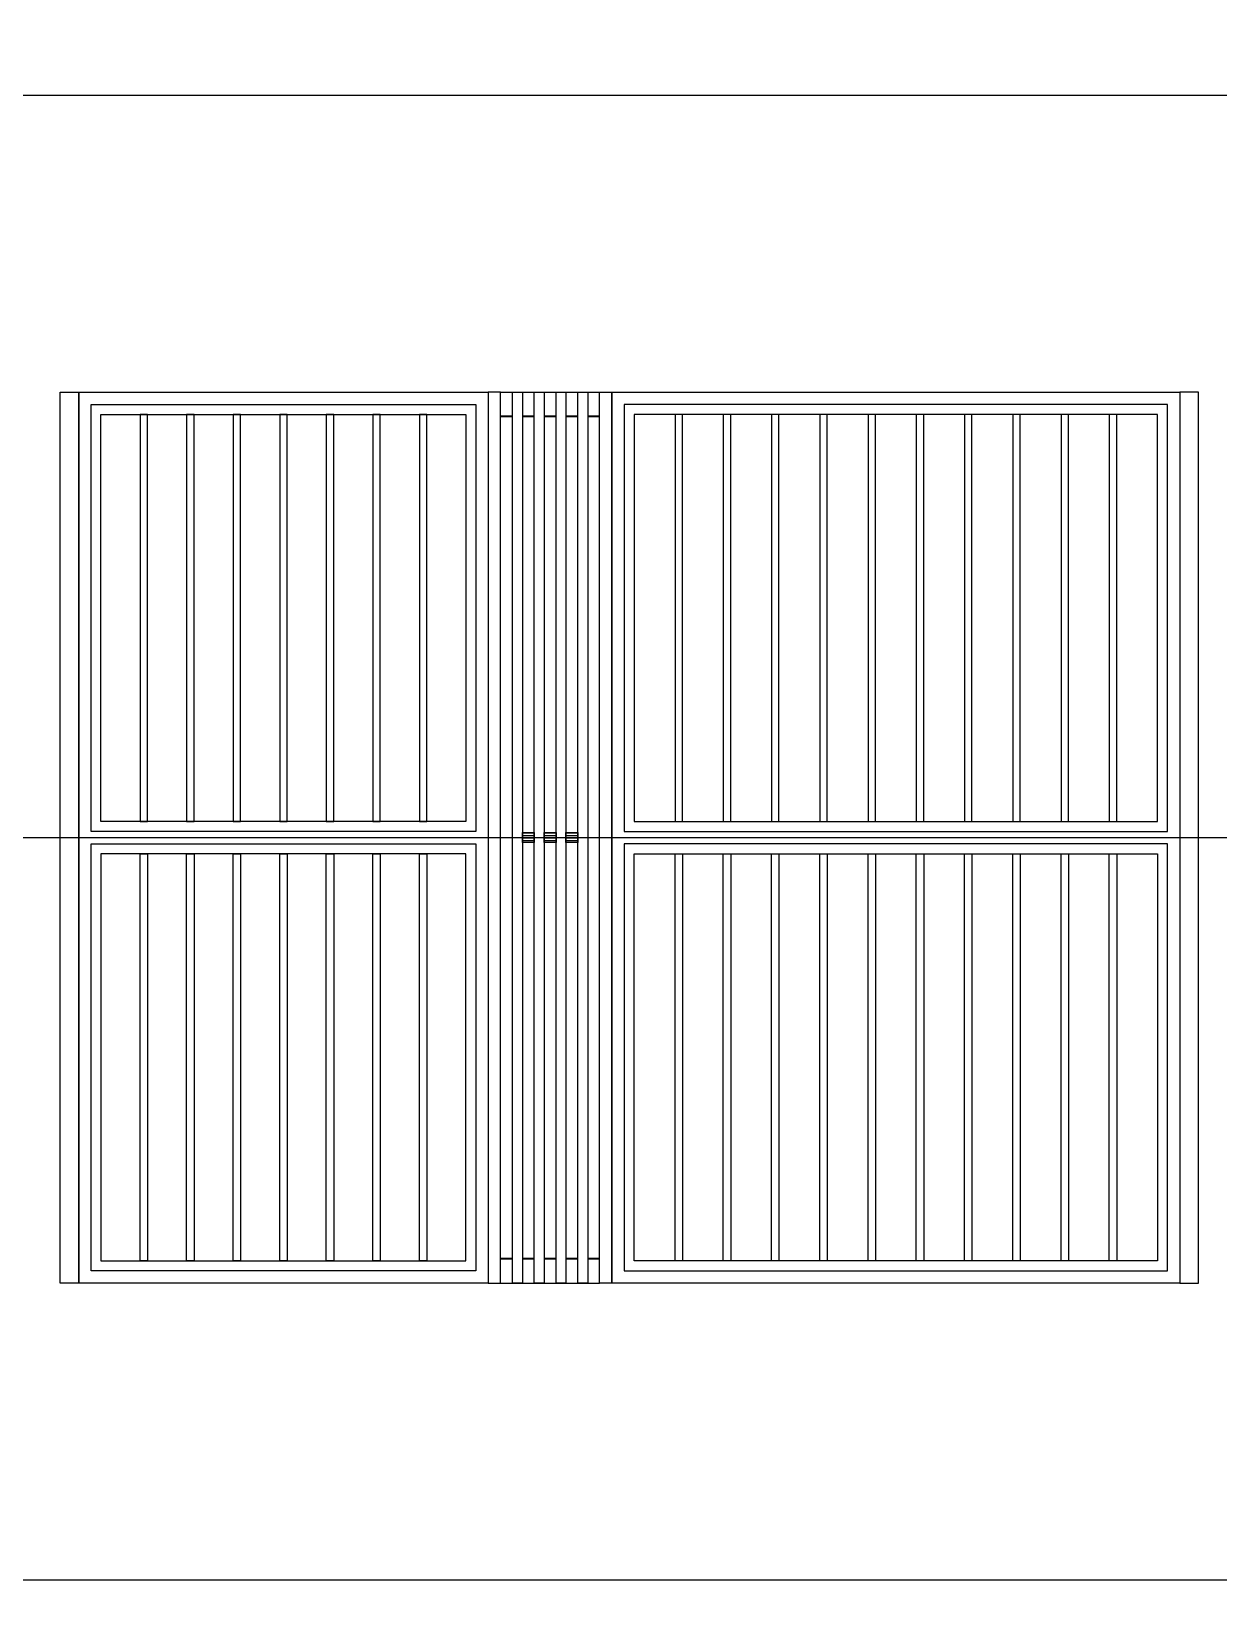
# Model space of a CAD drawing. Header units: millimetres. Extents: x -58335 to 291665, y -66693 to 213307.
# Drawn here: x 185600 to 190398, y 7323 to 13656 of the extents above; entities that cross this region are included whole.
import ezdxf

# ---------------------------------------------------------------- set-up
doc = ezdxf.new("R2010")
doc.units = ezdxf.units.MM
doc.header["$LTSCALE"] = 1000
for name, color, linetype in [('X-SITE$0$-MY-녹지', 254, 'Continuous'), ('X-SITE$0$-MY-보조선', 253, 'Continuous'), ('X-SITE$0$-MY-시설선', 254, 'Continuous'), ('X-SITE$0$-MY-시설선 wood', 254, 'Continuous'), ('X-SITE$0$-MY-포장선', 254, 'Continuous')]:
    doc.layers.add(name, color=color, linetype=linetype)
pattern_1 = [(0, (-29382.5, 14650.24), (317.5, 317.5), [158.75, -476.25]), (90, (-29303.13, 14570.87), (-317.5, 317.5), [158.75, -476.25])]
pattern_2 = [(0, (-53084.668, -19563.086), (0, 10), [])]

# ---------------------------------------------------------------- blocks, each defined once
blk = doc.blocks.new('X-SITE$0$DNP-C-002')
at = {"layer": 'X-SITE$0$-MY-시설선 wood', "linetype": 'Continuous'}
h = blk.add_hatch(dxfattribs=at)
h.set_pattern_fill('LINE', color=252, scale=80, style=0)
h.set_pattern_definition(pattern_2)
h.paths.add_polyline_path([(1868, 20), (1916, 20), (1916, -20), (1868, -20)])
h = blk.add_hatch(dxfattribs=at)
h.set_pattern_fill('LINE', color=252, scale=80, style=0)
h.set_pattern_definition(pattern_2)
h.paths.add_polyline_path([(1956, 20), (2004, 20), (2004, -20), (1956, -20)])
h = blk.add_hatch(dxfattribs=at)
h.set_pattern_fill('LINE', color=252, scale=80, style=0)
h.set_pattern_definition(pattern_2)
h.paths.add_polyline_path([(2044, 20), (2092, 20), (2092, -20), (2044, -20)])
at = {"layer": 'X-SITE$0$-MY-시설선', "color": 252, "linetype": 'Continuous'}
for p, q in [((1780, 1800), (2180, 1800)), ((1828, 1703), (1780, 1703)), ((1828, 1700), (1780, 1700)), ((1916, 1703), (1868, 1703)), ((1916, 1700), (1868, 1700)), ((2004, 1703), (1956, 1703)), ((2004, 1700), (1956, 1700)), ((2092, 1703), (2044, 1703)), ((2092, 1700), (2044, 1700)), ((2180, 1703), (2132, 1703)), ((2180, 1700), (2132, 1700)), ((1828, -1700), (1780, -1700)), ((1828, -1703), (1780, -1703)), ((1916, -1700), (1868, -1700)), ((1916, -1703), (1868, -1703)), ((2004, -1700), (1956, -1700)), ((2004, -1703), (1956, -1703)), ((2092, -1700), (2044, -1700)), ((2092, -1703), (2044, -1703)), ((2180, -1700), (2132, -1700)), ((2180, -1703), (2132, -1703)), ((1780, -1800), (2180, -1800))]:
    blk.add_line(p, q, dxfattribs=at)
for points in [[(0, 1800), (75, 1800), (75, -1800), (0, -1800)], [(75, 1800), (1730, 1800), (1730, -1800), (75, -1800)], [(1780, 1800), (1730, 1800), (1730, -1800), (1780, -1800)], [(2180, 1800), (2230, 1800), (2230, -1800), (2180, -1800)], [(2230, 1800), (4525, 1800), (4525, -1800), (2230, -1800)], [(4600, 1800), (4525, 1800), (4525, -1800), (4600, -1800)], [(1680, 25), (125, 25), (125, 1750), (1680, 1750)], [(4475, 25), (4475, 1750), (2280, 1750), (2280, 25)], [(125, -25), (1680, -25), (1680, -1750), (125, -1750)], [(2280, -25), (2280, -1750), (4475, -1750), (4475, -25)]]:
    blk.add_lwpolyline(points, close=True, dxfattribs=at)
at = {"layer": 'X-SITE$0$-MY-시설선 wood', "color": 252, "linetype": 'Continuous'}
for points in [[(1828, 1800), (1868, 1800), (1868, -1800), (1828, -1800)], [(1916, 1800), (1956, 1800), (1956, -1800), (1916, -1800)], [(2004, 1800), (2044, 1800), (2044, -1800), (2004, -1800)], [(2092, 1800), (2132, 1800), (2132, -1800), (2092, -1800)], [(165, 1710), (1640, 1710), (1640, 65), (165, 65)], [(323.125, 65), (353.125, 65), (353.125, 1710), (323.125, 1710)], [(511.25, 65), (541.25, 65), (541.25, 1710), (511.25, 1710)], [(699.375, 65), (729.375, 65), (729.375, 1710), (699.375, 1710)], [(887.5, 65), (917.5, 65), (917.5, 1710), (887.5, 1710)], [(1075.625, 65), (1105.625, 65), (1105.625, 1710), (1075.625, 1710)], [(1263.75, 65), (1293.75, 65), (1293.75, 1710), (1263.75, 1710)], [(1451.875, 65), (1481.875, 65), (1481.875, 1710), (1451.875, 1710)], [(2320, 65), (4435, 65), (4435, 1710), (2320, 1710)], [(2485, 65), (2515, 65), (2515, 1710), (2485, 1710)], [(2680, 65), (2710, 65), (2710, 1710), (2680, 1710)], [(2875, 65), (2905, 65), (2905, 1710), (2875, 1710)], [(3070, 65), (3100, 65), (3100, 1710), (3070, 1710)], [(3265, 65), (3295, 65), (3295, 1710), (3265, 1710)], [(3460, 65), (3490, 65), (3490, 1710), (3460, 1710)], [(3655, 65), (3685, 65), (3685, 1710), (3655, 1710)], [(3850, 65), (3880, 65), (3880, 1710), (3850, 1710)], [(4045, 65), (4075, 65), (4075, 1710), (4045, 1710)], [(4240, 65), (4270, 65), (4270, 1710), (4240, 1710)], [(1868, 20), (1916, 20), (1916, -20), (1868, -20)], [(1956, 20), (2004, 20), (2004, -20), (1956, -20)], [(2044, 20), (2092, 20), (2092, -20), (2044, -20)], [(165, -1710), (1640, -1710), (1640, -65), (165, -65)], [(323.125, -65), (353.125, -65), (353.125, -1710), (323.125, -1710)], [(511.25, -65), (541.25, -65), (541.25, -1710), (511.25, -1710)], [(699.375, -65), (729.375, -65), (729.375, -1710), (699.375, -1710)], [(887.5, -65), (917.5, -65), (917.5, -1710), (887.5, -1710)], [(1075.625, -65), (1105.625, -65), (1105.625, -1710), (1075.625, -1710)], [(1263.75, -65), (1293.75, -65), (1293.75, -1710), (1263.75, -1710)], [(1451.875, -65), (1481.875, -65), (1481.875, -1710), (1451.875, -1710)], [(2320, -65), (4435, -65), (4435, -1710), (2320, -1710)], [(2485, -65), (2515, -65), (2515, -1710), (2485, -1710)], [(2680, -65), (2710, -65), (2710, -1710), (2680, -1710)], [(2875, -65), (2905, -65), (2905, -1710), (2875, -1710)], [(3070, -65), (3100, -65), (3100, -1710), (3070, -1710)], [(3265, -65), (3295, -65), (3295, -1710), (3265, -1710)], [(3460, -65), (3490, -65), (3490, -1710), (3460, -1710)], [(3655, -65), (3685, -65), (3685, -1710), (3655, -1710)], [(3850, -65), (3880, -65), (3880, -1710), (3850, -1710)], [(4045, -65), (4075, -65), (4075, -1710), (4045, -1710)], [(4240, -65), (4270, -65), (4270, -1710), (4240, -1710)]]:
    blk.add_lwpolyline(points, close=True, dxfattribs=at)
blk = doc.blocks.new('X-SITE$0$240910_L-1F')
at = {"layer": 'X-SITE$0$-MY-녹지'}
h = blk.add_hatch(dxfattribs=at)
h.set_pattern_fill('CROSS', color=256, scale=50, style=2)
h.set_pattern_definition(pattern_1)
edge = h.paths.add_edge_path()
edge.add_line((167850, -2045.3), (167850, 3516.6))
edge.add_arc((169000, 3516.6), 1150, 135, 180, ccw=False)
edge.add_line((168186.8, 4329.7), (170751, 6893.9))
edge.add_arc((170150, 7495), 850, 315, 360)
edge.add_line((171000, 7495), (171000, 10430.8))
edge.add_arc((170650, 10430.8), 350, 0, 90)
edge.add_line((170650, 10780.8), (169000, 10780.8))
edge.add_line((169000, 10780.8), (169000, 15580.8))
edge.add_line((169000, 15580.8), (171150, 15580.8))
edge.add_arc((171150, 15930.8), 350, 270, 360)
edge.add_line((171500, 15930.8), (171500, 18665.5))
edge.add_line((171500, 18665.5), (172500, 19665.5))
edge.add_line((172500, 19665.5), (172500, 33574.8))
edge.add_arc((171500, 32018.4), 1850, 57.27956, 90)
edge.add_line((171500, 33868.4), (163650, 33868.4))
edge.add_line((163650, 33868.4), (163650, -2251.6))
edge.add_line((163650, -2251.6), (118350, -2251.6))
edge.add_line((118350, -2251.6), (118350, 24610.8))
edge.add_arc((118000, 24610.8), 350, 0, 134.56562)
edge.add_line((117754.4, 24860.2), (112674.6, 19856.8))
edge.add_arc((113271.1, 19251.2), 850, 134.56562, 180)
edge.add_line((112421.1, 19251.2), (112421.1, -3601.6))
edge.add_arc((113271.1, -3601.6), 850, 180, 270)
edge.add_line((113271.1, -4451.6), (115271.1, -4451.6))
edge.add_line((115271.1, -4451.6), (117627.5, -6101.6))
edge.add_line((117627.5, -6101.6), (164145.7, -6101.6))
edge.add_line((164145.7, -6101.6), (167601, -2646.3))
edge.add_arc((167000, -2045.3), 850, 314.99999, 360)
h = blk.add_hatch(dxfattribs=at)
h.set_pattern_fill('CROSS', color=256, scale=50, style=2)
h.set_pattern_definition(pattern_1)
edge = h.paths.add_edge_path()
edge.add_line((167850, -2045.3), (167850, 3516.6))
edge.add_arc((169000, 3516.6), 1150, 135, 180, ccw=False)
edge.add_line((168186.8, 4329.7), (170751, 6893.9))
edge.add_arc((170150, 7495), 850, 315, 360)
edge.add_line((171000, 7495), (171000, 10430.8))
edge.add_arc((170650, 10430.8), 350, 0, 90)
edge.add_line((170650, 10780.8), (169000, 10780.8))
edge.add_line((169000, 10780.8), (169000, 15580.8))
edge.add_line((169000, 15580.8), (171150, 15580.8))
edge.add_arc((171150, 15930.8), 350, 270, 360)
edge.add_line((171500, 15930.8), (171500, 18665.5))
edge.add_line((171500, 18665.5), (172500, 19665.5))
edge.add_line((172500, 19665.5), (172500, 33574.8))
edge.add_arc((171500, 32018.4), 1850, 57.27956, 90)
edge.add_line((171500, 33868.4), (163650, 33868.4))
edge.add_line((163650, 33868.4), (163650, -2251.6))
edge.add_line((163650, -2251.6), (118350, -2251.6))
edge.add_line((118350, -2251.6), (118350, 24610.8))
edge.add_arc((118000, 24610.8), 350, 0, 134.56562)
edge.add_line((117754.4, 24860.2), (112674.6, 19856.8))
edge.add_arc((113271.1, 19251.2), 850, 134.56562, 180)
edge.add_line((112421.1, 19251.2), (112421.1, -3601.6))
edge.add_arc((113271.1, -3601.6), 850, 180, 270)
edge.add_line((113271.1, -4451.6), (115271.1, -4451.6))
edge.add_line((115271.1, -4451.6), (117627.5, -6101.6))
edge.add_line((117627.5, -6101.6), (164145.7, -6101.6))
edge.add_line((164145.7, -6101.6), (167601, -2646.3))
edge.add_arc((167000, -2045.3), 850, 314.99999, 360)
at = {"layer": 'X-SITE$0$-MY-보조선'}
blk.add_lwpolyline([(163500, 22048.4), (118500, 22048.4)], dxfattribs=at)
blk.add_lwpolyline([(163500, 22048.4), (118500, 22048.4)], dxfattribs=at)
at = {"layer": 'X-SITE$0$-MY-포장선'}
blk.add_line((154430.7, 25048.4), (162200, 25048.4), dxfattribs=at)
blk.add_line((154430.7, 25048.4), (162200, 25048.4), dxfattribs=at)
blk.add_lwpolyline([(156101.2, 28048.4), (163500, 28048.4)], dxfattribs=at)
blk.add_lwpolyline([(156101.2, 28048.4), (163500, 28048.4)], dxfattribs=at)
at = {"layer": 'X-SITE$0$-MY-시설선'}
blk.add_blockref('X-SITE$0$DNP-C-002', (156333.8, 25048.4), dxfattribs=at)
blk.add_blockref('X-SITE$0$DNP-C-002', (156333.8, 25048.4), dxfattribs=at)

msp = doc.modelspace()

# ---------------------------------------------------------------- block references
msp.add_blockref('X-SITE$0$240910_L-1F', (29382.5, -14650.2))

doc.saveas('drawing.dxf')
